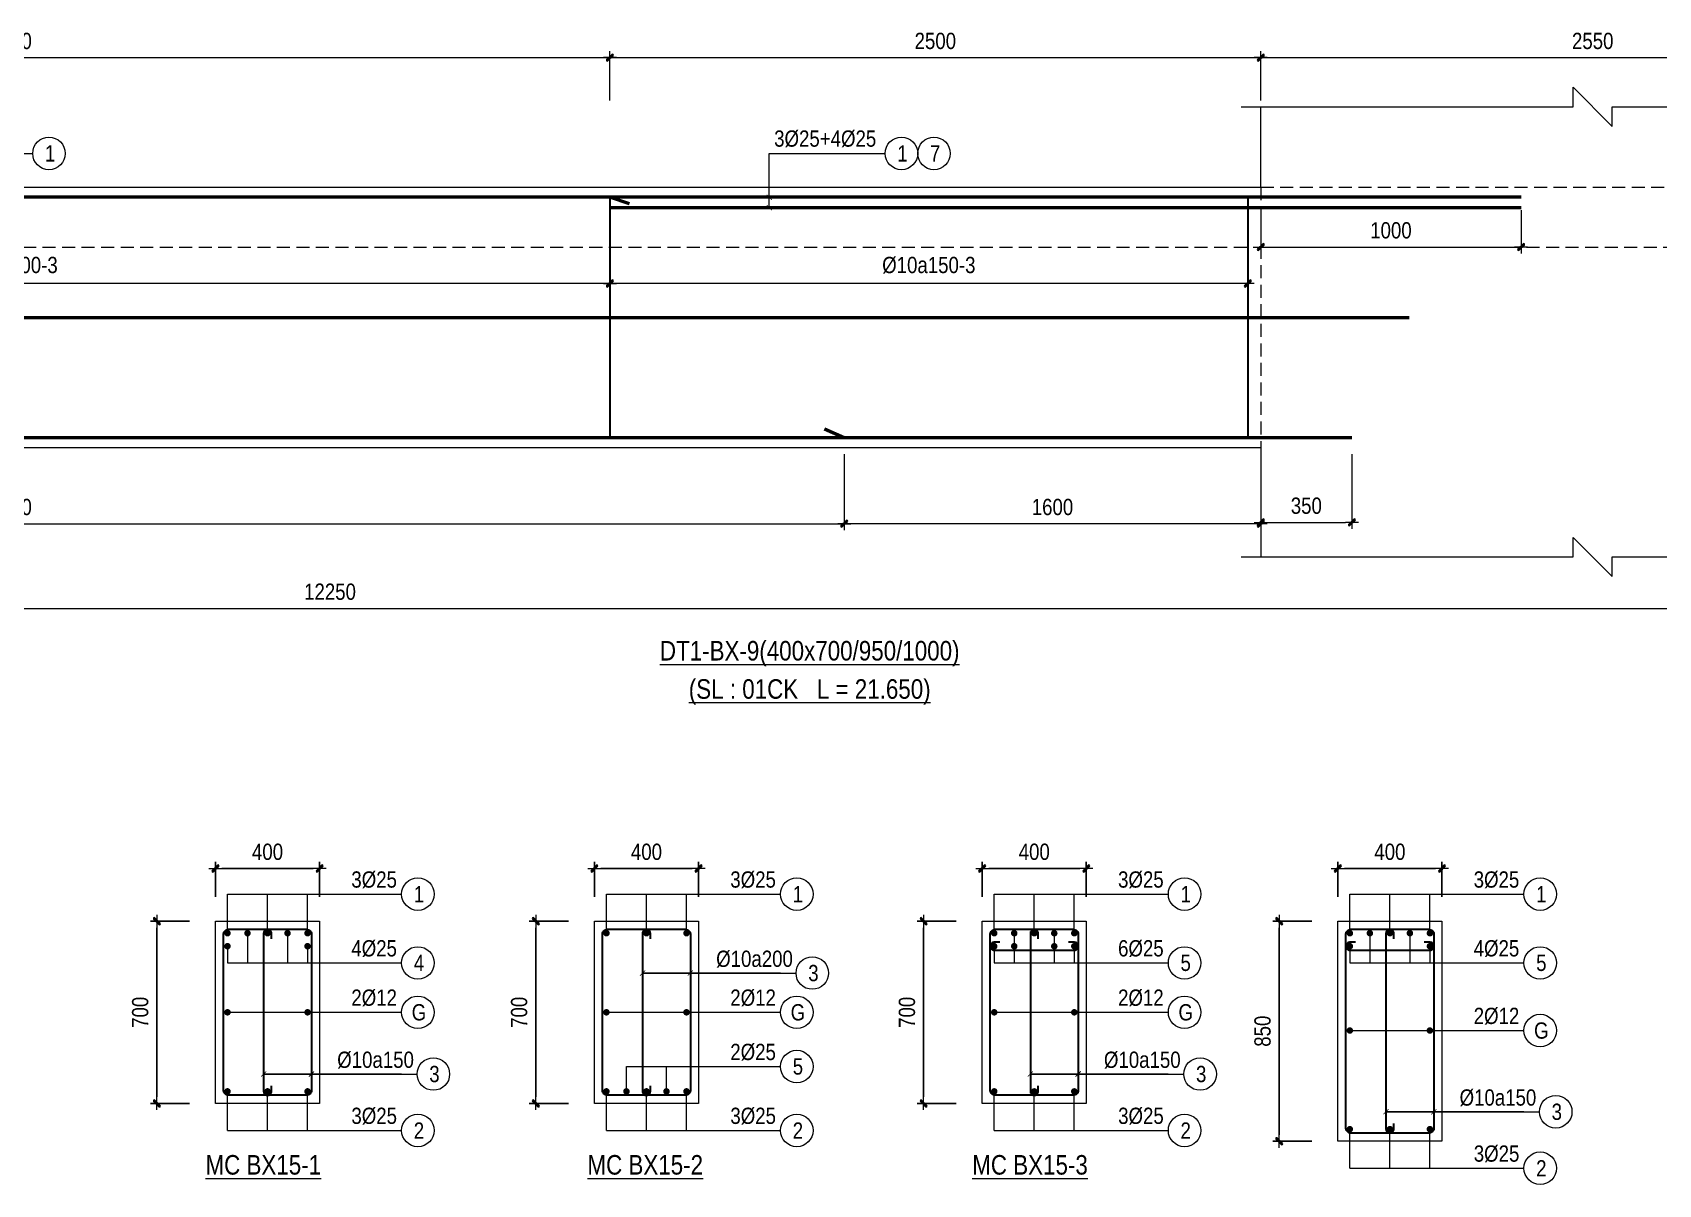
# Model space of a CAD drawing. Header units: millimetres. Extents: x 397144 to 8960116, y 345581 to 674207.
# Drawn here: x 4939984 to 4946229, y 632978 to 637403 of the extents above; entities that cross this region are included whole.
import ezdxf
from ezdxf.enums import TextEntityAlignment as Align
from ezdxf.xclip import XClip

# ---------------------------------------------------------------- set-up
doc = ezdxf.new("R2010")
doc.units = ezdxf.units.MM
doc.header["$XCLIPFRAME"] = 0
doc.header["$PDSIZE"] = -10
doc.linetypes.add('HIDDEN', pattern=[0.375, 0.25, -0.125])
doc.layers.get('0').update_dxf_attribs({"linetype": 'CONTINUOUS'})
doc.layers.get('Defpoints').update_dxf_attribs({"color": 12, "linetype": 'CONTINUOUS'})
for name, color, linetype, lineweight in [('CDAI', 8, 'CONTINUOUS', 30), ('CTHEP', 2, 'CONTINUOUS', 50), ('DBAO', 3, 'CONTINUOUS', 20), ('DGIONG', 4, 'CONTINUOUS', 13), ('KTH', 150, 'CONTINUOUS', 5), ('Net khuat', 8, 'HIDDEN', 13), ('STICK', 1, 'CONTINUOUS', 9), ('TEXT', 7, 'CONTINUOUS', 15)]:
    doc.layers.add(name, color=color, linetype=linetype, lineweight=lineweight)
doc.styles.add('Star-HelCon', font='VHELVCN_0.TTF')
doc.styles.add('TTP-HelCon', font='VHELVCN_0.TTF')
doc.styles.add('VNI-HELVE-CONDENSE', font='VHELVCN_0.TTF')
doc.dimstyles.new('kc-25', dxfattribs={"dimtxt": 62.5, "dimasz": 20, "dimexe": 20, "dimexo": 50, "dimgap": 25, "dimtad": 3, "dimdec": 0, "dimzin": 0, "dimdsep": 46, "dimtxsty": 'VNI-HELVE-CONDENSE', "dimblk": 'DIM', "dimcen": 2.5, "dimclrd": 256, "dimclre": 154, "dimclrt": 7, "dimaunit": 1, "dimadec": 0, "dimazin": 0, "dimtfac": 1, "dimtdec": 0, "dimtix": 1, "dimtmove": 0, "dimatfit": 3, "dimldrblk": 'DOT', "dimfxl": 1, "dimtolj": 1, "dimtzin": 0, "dimarcsym": 0})
doc.dimstyles.new('TTP-25', dxfattribs={"dimscale": 25, "dimtxt": 2.5, "dimasz": 1, "dimexe": 1, "dimexo": 1, "dimgap": 0.09, "dimtad": 0, "dimdec": 4, "dimrnd": 5, "dimzin": 9, "dimdsep": 46, "dimtxsty": 'TTP-HelCon', "dimblk": 'Stick1', "dimcen": 0.09, "dimdle": 1.5, "dimclrd": 256, "dimclre": 256, "dimclrt": 7, "dimadec": 0, "dimazin": 0, "dimtfac": 1, "dimtdec": 4, "dimtmove": 0, "dimatfit": 3, "dimldrblk": '_ArchTick1', "dimfxl": 1, "dimtvp": 1, "dimtolj": 1, "dimtzin": 0, "dimarcsym": 0})

# ---------------------------------------------------------------- blocks, each defined once
blk = doc.blocks.new('Stick1')
at = {"layer": 'STICK'}
h = blk.add_hatch(color=256, dxfattribs=at)
edge = h.paths.add_edge_path()
edge.add_line((0.3, 0.5), (-0.5, -0.3))
edge.add_arc((-0.4, -0.4), 0.141, 135, 315)
edge.add_line((-0.3, -0.5), (0.5, 0.3))
edge.add_arc((0.4, 0.4), 0.141, 315, 495)
blk.add_line((1, 0), (-1, 0), dxfattribs=at)
blk.add_lwpolyline([(0.3, 0.5), (-0.5, -0.3, 1), (-0.3, -0.5), (0.5, 0.3, 1), (0.3, 0.5, 1)], format="xyb", dxfattribs=at)
blk = doc.blocks.new('*D2305')
at = {"layer": 'Defpoints', "color": 0, "transparency": 16777216}
for p in [(9400, -1420), (21650, -1420), (21650, -1618)]:
    blk.add_point(p, dxfattribs=at)
at = {"layer": 'KTH', "lineweight": -2, "transparency": 16777216}
for p, q in [((9400, -1445), (9400, -1643)), ((21650, -1445), (21650, -1643)), ((9425, -1618), (21625, -1618))]:
    blk.add_line(p, q, dxfattribs=at)
at = {"layer": 'KTH', "lineweight": -2, "transparency": 16777216, "xscale": 25, "yscale": 25, "zscale": 25, "rotation": 180}
blk.add_blockref('Stick1', (9400, -1618), dxfattribs=at)
at = {"layer": 'KTH', "lineweight": -2, "transparency": 16777216, "xscale": 25, "yscale": 25, "zscale": 25}
blk.add_blockref('Stick1', (21650, -1618), dxfattribs=at)
at = {"layer": 'KTH', "color": 7, "transparency": 16777216, "insert": (15525, -1554.1), "char_height": 62.5, "attachment_point": 5, "style": 'TTP-HelCon'}
blk.add_mtext('\\A1;12250', dxfattribs=at)
blk = doc.blocks.new('_ArchTick1')
at = {"color": 0, "const_width": 3.81}
blk.add_lwpolyline([(-12.7, -12.7), (12.7, 12.7)], dxfattribs=at)
blk = doc.blocks.new('*D2308')
at = {"layer": 'Defpoints', "color": 0, "transparency": 16777216}
for p in [(19100, -1000), (19450, -1000), (19450, -1287.6)]:
    blk.add_point(p, dxfattribs=at)
at = {"layer": 'KTH', "lineweight": -2, "transparency": 16777216}
for p, q in [((19100, -1025), (19100, -1312.6)), ((19450, -1025), (19450, -1312.6)), ((19125, -1287.6), (19425, -1287.6))]:
    blk.add_line(p, q, dxfattribs=at)
at = {"layer": 'KTH', "lineweight": -2, "transparency": 16777216, "xscale": 25, "yscale": 25, "zscale": 25, "rotation": 180}
blk.add_blockref('Stick1', (19100, -1287.6), dxfattribs=at)
at = {"layer": 'KTH', "lineweight": -2, "transparency": 16777216, "xscale": 25, "yscale": 25, "zscale": 25}
blk.add_blockref('Stick1', (19450, -1287.6), dxfattribs=at)
at = {"layer": 'KTH', "color": 7, "transparency": 16777216, "insert": (19275, -1223.8), "char_height": 62.5, "attachment_point": 5, "style": 'TTP-HelCon'}
blk.add_mtext('\\A1;350', dxfattribs=at)
blk = doc.blocks.new('*D2310')
at = {"layer": 'Defpoints', "color": 0, "transparency": 16777216}
for p in [(16600, -230), (19050, -230), (16600, -370)]:
    blk.add_point(p, dxfattribs=at)
at = {"layer": 'KTH', "lineweight": -2, "transparency": 16777216}
for p, q in [((16600, -255), (16600, -395)), ((19050, -255), (19050, -395)), ((19025, -370), (16625, -370))]:
    blk.add_line(p, q, dxfattribs=at)
at = {"layer": 'KTH', "lineweight": -2, "transparency": 16777216, "xscale": 25, "yscale": 25, "zscale": 25, "rotation": 180}
blk.add_blockref('Stick1', (16600, -370), dxfattribs=at)
at = {"layer": 'KTH', "lineweight": -2, "transparency": 16777216, "xscale": 25, "yscale": 25, "zscale": 25}
blk.add_blockref('Stick1', (19050, -370), dxfattribs=at)
at = {"layer": 'KTH', "color": 7, "transparency": 16777216, "insert": (17825, -300.1), "char_height": 62.5, "attachment_point": 5, "style": 'TTP-HelCon'}
blk.add_mtext('\\A1;Þ10a150-3', dxfattribs=at)
blk = doc.blocks.new('DIM')
h = blk.add_hatch(color=1)
h.paths.add_polyline_path([(0.49, 0.29, 1), (0.29, 0.49), (-0.19, 0), (0.19, 0)])
h.paths.add_polyline_path([(0.19, 0), (-0.19, 0), (-0.49, -0.29, 1), (-0.29, -0.49)])
at = {"color": 9}
for p, q in [((-0.19, 0), (-1.5, 0)), ((0.19, 0), (1.5, 0))]:
    blk.add_line(p, q, dxfattribs=at)
at = {"color": 1}
for p, q in [((-0.49, -0.29), (0.29, 0.49)), ((-0.29, -0.49), (0.49, 0.29)), ((-0.19, 0), (0.19, 0))]:
    blk.add_line(p, q, dxfattribs=at)
blk.add_arc((-0.39, -0.39), 0.138, 135, 315, dxfattribs=at)
blk = doc.blocks.new('*D2312')
at = {"layer": 'Defpoints', "color": 0, "transparency": 16777216}
for p in [(19100, 497.4), (16600, 308.4), (19100, 308.4)]:
    blk.add_point(p, dxfattribs=at)
at = {"layer": 'KTH', "lineweight": -2, "transparency": 16777216}
for p, q in [((16600, 333.4), (16600, 522.4)), ((19100, 333.4), (19100, 522.4)), ((16625, 497.4), (19075, 497.4))]:
    blk.add_line(p, q, dxfattribs=at)
at = {"layer": 'KTH', "lineweight": -2, "transparency": 16777216, "xscale": 25, "yscale": 25, "zscale": 25, "rotation": 180}
blk.add_blockref('Stick1', (16600, 497.4), dxfattribs=at)
at = {"layer": 'KTH', "lineweight": -2, "transparency": 16777216, "xscale": 25, "yscale": 25, "zscale": 25}
blk.add_blockref('Stick1', (19100, 497.4), dxfattribs=at)
at = {"layer": 'KTH', "color": 7, "transparency": 16777216, "insert": (17850, 561.2), "char_height": 62.5, "attachment_point": 5, "style": 'TTP-HelCon'}
blk.add_mtext('\\A1;2500', dxfattribs=at)
blk = doc.blocks.new('*D2313')
at = {"layer": 'Defpoints', "color": 0, "transparency": 16777216}
for p in [(16600, 497.4), (12000, 308.4), (16600, 308.4)]:
    blk.add_point(p, dxfattribs=at)
at = {"layer": 'KTH', "lineweight": -2, "transparency": 16777216}
for p, q in [((12000, 333.4), (12000, 522.4)), ((16600, 333.4), (16600, 522.4)), ((12025, 497.4), (16575, 497.4))]:
    blk.add_line(p, q, dxfattribs=at)
at = {"layer": 'KTH', "lineweight": -2, "transparency": 16777216, "xscale": 25, "yscale": 25, "zscale": 25, "rotation": 180}
blk.add_blockref('Stick1', (12000, 497.4), dxfattribs=at)
at = {"layer": 'KTH', "lineweight": -2, "transparency": 16777216, "xscale": 25, "yscale": 25, "zscale": 25}
blk.add_blockref('Stick1', (16600, 497.4), dxfattribs=at)
at = {"layer": 'KTH', "color": 7, "transparency": 16777216, "insert": (14300, 561.2), "char_height": 62.5, "attachment_point": 5, "style": 'TTP-HelCon'}
blk.add_mtext('\\A1;4600', dxfattribs=at)
blk = doc.blocks.new('*D2314')
at = {"layer": 'Defpoints', "color": 0, "transparency": 16777216}
for p in [(12000, -230), (16600, -230), (12000, -370)]:
    blk.add_point(p, dxfattribs=at)
at = {"layer": 'KTH', "lineweight": -2, "transparency": 16777216}
for p, q in [((12000, -255), (12000, -395)), ((16600, -255), (16600, -395)), ((16575, -370), (12025, -370))]:
    blk.add_line(p, q, dxfattribs=at)
at = {"layer": 'KTH', "lineweight": -2, "transparency": 16777216, "xscale": 25, "yscale": 25, "zscale": 25, "rotation": 180}
blk.add_blockref('Stick1', (12000, -370), dxfattribs=at)
at = {"layer": 'KTH', "lineweight": -2, "transparency": 16777216, "xscale": 25, "yscale": 25, "zscale": 25}
blk.add_blockref('Stick1', (16600, -370), dxfattribs=at)
at = {"layer": 'KTH', "color": 7, "transparency": 16777216, "insert": (14300, -300.1), "char_height": 62.5, "attachment_point": 5, "style": 'TTP-HelCon'}
blk.add_mtext('\\A1;Þ10a200-3', dxfattribs=at)
blk = doc.blocks.new('*D2289')
at = {"layer": 'Defpoints', "color": 0, "transparency": 16777216}
for p in [(19100, -64), (20100, -64), (20100, -230)]:
    blk.add_point(p, dxfattribs=at)
at = {"layer": 'KTH', "lineweight": -2, "transparency": 16777216}
for p, q in [((19100, -89), (19100, -255)), ((20100, -89), (20100, -255)), ((19125, -230), (20075, -230))]:
    blk.add_line(p, q, dxfattribs=at)
at = {"layer": 'KTH', "lineweight": -2, "transparency": 16777216, "xscale": 25, "yscale": 25, "zscale": 25, "rotation": 180}
blk.add_blockref('Stick1', (19100, -230), dxfattribs=at)
at = {"layer": 'KTH', "lineweight": -2, "transparency": 16777216, "xscale": 25, "yscale": 25, "zscale": 25}
blk.add_blockref('Stick1', (20100, -230), dxfattribs=at)
at = {"layer": 'KTH', "color": 7, "transparency": 16777216, "insert": (19600, -166.2), "char_height": 62.5, "attachment_point": 5, "style": 'TTP-HelCon'}
blk.add_mtext('\\A1;1000', dxfattribs=at)
blk = doc.blocks.new('*D2296')
at = {"layer": 'Defpoints', "color": 0, "transparency": 16777216}
for p in [(17500, -1000), (19100, -1000), (17500, -1292.6)]:
    blk.add_point(p, dxfattribs=at)
at = {"layer": 'KTH', "lineweight": -2, "transparency": 16777216}
for p, q in [((17500, -1025), (17500, -1317.6)), ((19100, -1025), (19100, -1317.6)), ((19075, -1292.6), (17525, -1292.6))]:
    blk.add_line(p, q, dxfattribs=at)
at = {"layer": 'KTH', "lineweight": -2, "transparency": 16777216, "xscale": 25, "yscale": 25, "zscale": 25, "rotation": 180}
blk.add_blockref('Stick1', (17500, -1292.6), dxfattribs=at)
at = {"layer": 'KTH', "lineweight": -2, "transparency": 16777216, "xscale": 25, "yscale": 25, "zscale": 25}
blk.add_blockref('Stick1', (19100, -1292.6), dxfattribs=at)
at = {"layer": 'KTH', "color": 7, "transparency": 16777216, "insert": (18300, -1228.8), "char_height": 62.5, "attachment_point": 5, "style": 'TTP-HelCon'}
blk.add_mtext('\\A1;1600', dxfattribs=at)
blk = doc.blocks.new('*D2297')
at = {"layer": 'Defpoints', "color": 0, "transparency": 16777216}
for p in [(11100, -1000), (17500, -1000), (17500, -1292.6)]:
    blk.add_point(p, dxfattribs=at)
at = {"layer": 'KTH', "lineweight": -2, "transparency": 16777216}
for p, q in [((11100, -1025), (11100, -1317.6)), ((17500, -1025), (17500, -1317.6)), ((11125, -1292.6), (17475, -1292.6))]:
    blk.add_line(p, q, dxfattribs=at)
at = {"layer": 'KTH', "lineweight": -2, "transparency": 16777216, "xscale": 25, "yscale": 25, "zscale": 25, "rotation": 180}
blk.add_blockref('Stick1', (11100, -1292.6), dxfattribs=at)
at = {"layer": 'KTH', "lineweight": -2, "transparency": 16777216, "xscale": 25, "yscale": 25, "zscale": 25}
blk.add_blockref('Stick1', (17500, -1292.6), dxfattribs=at)
at = {"layer": 'KTH', "color": 7, "transparency": 16777216, "insert": (14300, -1228.8), "char_height": 62.5, "attachment_point": 5, "style": 'TTP-HelCon'}
blk.add_mtext('\\A1;6400', dxfattribs=at)
blk = doc.blocks.new('*D1869')
at = {"layer": 'Defpoints', "color": 0, "ltscale": 0.8, "transparency": 16777216}
for p in [(21650, 497.4), (19100, 308.4), (21650, 308.4)]:
    blk.add_point(p, dxfattribs=at)
at = {"layer": 'KTH', "lineweight": -2, "ltscale": 0.8, "transparency": 16777216}
for p, q in [((19100, 333.4), (19100, 522.4)), ((21650, 333.4), (21650, 522.4)), ((19125, 497.4), (21625, 497.4))]:
    blk.add_line(p, q, dxfattribs=at)
at = {"layer": 'KTH', "lineweight": -2, "ltscale": 0.8, "transparency": 16777216, "xscale": 25, "yscale": 25, "zscale": 25, "rotation": 180}
blk.add_blockref('Stick1', (19100, 497.4), dxfattribs=at)
at = {"layer": 'KTH', "lineweight": -2, "ltscale": 0.8, "transparency": 16777216, "xscale": 25, "yscale": 25, "zscale": 25}
blk.add_blockref('Stick1', (21650, 497.4), dxfattribs=at)
at = {"layer": 'KTH', "color": 7, "ltscale": 0.8, "transparency": 16777216, "insert": (20375, 561.2), "char_height": 62.5, "attachment_point": 5, "style": 'TTP-HelCon'}
blk.add_mtext('\\A1;2550', dxfattribs=at)
blk = doc.blocks.new('*D1119')
at = {"layer": 'Defpoints', "color": 0, "ltscale": 500, "transparency": 16777216}
for p in [(4940686.6, 634192), (4940686.6, 634058.7), (4941086.6, 634058.7)]:
    blk.add_point(p, dxfattribs=at)
at = {"layer": 'KTH', "lineweight": -2, "ltscale": 500, "transparency": 16777216}
for p, q in [((4940686.6, 634083.7), (4940686.6, 634217)), ((4941086.6, 634083.7), (4941086.6, 634217)), ((4941061.6, 634192), (4940711.6, 634192))]:
    blk.add_line(p, q, dxfattribs=at)
at = {"layer": 'KTH', "lineweight": -2, "ltscale": 500, "transparency": 16777216, "xscale": 25, "yscale": 25, "zscale": 25, "rotation": 180}
blk.add_blockref('Stick1', (4940686.6, 634192), dxfattribs=at)
at = {"layer": 'KTH', "lineweight": -2, "ltscale": 500, "transparency": 16777216, "xscale": 25, "yscale": 25, "zscale": 25}
blk.add_blockref('Stick1', (4941086.6, 634192), dxfattribs=at)
at = {"layer": 'KTH', "color": 7, "ltscale": 500, "transparency": 16777216, "insert": (4940886.6, 634255.8), "char_height": 62.5, "attachment_point": 5, "style": 'TTP-HelCon'}
blk.add_mtext('\\A1;400', dxfattribs=at)
blk = doc.blocks.new('*D1120')
at = {"layer": 'Defpoints', "color": 0, "ltscale": 500, "transparency": 16777216}
for p in [(4940611.4, 633989.7), (4940461.6, 633289.7), (4940611.4, 633289.7)]:
    blk.add_point(p, dxfattribs=at)
at = {"layer": 'KTH', "lineweight": -2, "ltscale": 500, "transparency": 16777216}
for p, q in [((4940586.4, 633989.7), (4940436.6, 633989.7)), ((4940461.6, 633964.7), (4940461.6, 633314.7)), ((4940586.4, 633289.7), (4940436.6, 633289.7))]:
    blk.add_line(p, q, dxfattribs=at)
at = {"layer": 'KTH', "lineweight": -2, "ltscale": 500, "transparency": 16777216, "xscale": 25, "yscale": 25, "zscale": 25}
for p, rotation in [((4940461.6, 633989.7), 90), ((4940461.6, 633289.7), 270)]:
    blk.add_blockref('Stick1', p, dxfattribs=dict(at, rotation=rotation))
at = {"layer": 'KTH', "color": 7, "ltscale": 500, "transparency": 16777216, "insert": (4940397.8, 633639.7), "char_height": 62.5, "attachment_point": 5, "rotation": 90, "style": 'TTP-HelCon'}
blk.add_mtext('\\A1;700', dxfattribs=at)
blk = doc.blocks.new('*D1121')
at = {"layer": 'Defpoints', "color": 0, "ltscale": 500, "transparency": 16777216}
for p in [(4942142.1, 634192), (4942142.1, 634058.7), (4942542.1, 634058.7)]:
    blk.add_point(p, dxfattribs=at)
at = {"layer": 'KTH', "lineweight": -2, "ltscale": 500, "transparency": 16777216}
for p, q in [((4942142.1, 634083.7), (4942142.1, 634217)), ((4942542.1, 634083.7), (4942542.1, 634217)), ((4942517.1, 634192), (4942167.1, 634192))]:
    blk.add_line(p, q, dxfattribs=at)
at = {"layer": 'KTH', "lineweight": -2, "ltscale": 500, "transparency": 16777216, "xscale": 25, "yscale": 25, "zscale": 25, "rotation": 180}
blk.add_blockref('Stick1', (4942142.1, 634192), dxfattribs=at)
at = {"layer": 'KTH', "lineweight": -2, "ltscale": 500, "transparency": 16777216, "xscale": 25, "yscale": 25, "zscale": 25}
blk.add_blockref('Stick1', (4942542.1, 634192), dxfattribs=at)
at = {"layer": 'KTH', "color": 7, "ltscale": 500, "transparency": 16777216, "insert": (4942342.1, 634255.8), "char_height": 62.5, "attachment_point": 5, "style": 'TTP-HelCon'}
blk.add_mtext('\\A1;400', dxfattribs=at)
blk = doc.blocks.new('*D1122')
at = {"layer": 'Defpoints', "color": 0, "ltscale": 500, "transparency": 16777216}
for p in [(4942067, 633989.7), (4941917.1, 633289.7), (4942067, 633289.7)]:
    blk.add_point(p, dxfattribs=at)
at = {"layer": 'KTH', "lineweight": -2, "ltscale": 500, "transparency": 16777216}
for p, q in [((4942042, 633989.7), (4941892.1, 633989.7)), ((4941917.1, 633964.7), (4941917.1, 633314.7)), ((4942042, 633289.7), (4941892.1, 633289.7))]:
    blk.add_line(p, q, dxfattribs=at)
at = {"layer": 'KTH', "lineweight": -2, "ltscale": 500, "transparency": 16777216, "xscale": 25, "yscale": 25, "zscale": 25}
for p, rotation in [((4941917.1, 633989.7), 90), ((4941917.1, 633289.7), 270)]:
    blk.add_blockref('Stick1', p, dxfattribs=dict(at, rotation=rotation))
at = {"layer": 'KTH', "color": 7, "ltscale": 500, "transparency": 16777216, "insert": (4941853.3, 633639.7), "char_height": 62.5, "attachment_point": 5, "rotation": 90, "style": 'TTP-HelCon'}
blk.add_mtext('\\A1;700', dxfattribs=at)
blk = doc.blocks.new('*D1123')
at = {"layer": 'Defpoints', "color": 0, "ltscale": 500, "transparency": 16777216}
for p in [(4943631.6, 634192), (4943631.6, 634058.7), (4944031.6, 634058.7)]:
    blk.add_point(p, dxfattribs=at)
at = {"layer": 'KTH', "lineweight": -2, "ltscale": 500, "transparency": 16777216}
for p, q in [((4943631.6, 634083.7), (4943631.6, 634217)), ((4944031.6, 634083.7), (4944031.6, 634217)), ((4944006.6, 634192), (4943656.6, 634192))]:
    blk.add_line(p, q, dxfattribs=at)
at = {"layer": 'KTH', "lineweight": -2, "ltscale": 500, "transparency": 16777216, "xscale": 25, "yscale": 25, "zscale": 25, "rotation": 180}
blk.add_blockref('Stick1', (4943631.6, 634192), dxfattribs=at)
at = {"layer": 'KTH', "lineweight": -2, "ltscale": 500, "transparency": 16777216, "xscale": 25, "yscale": 25, "zscale": 25}
blk.add_blockref('Stick1', (4944031.6, 634192), dxfattribs=at)
at = {"layer": 'KTH', "color": 7, "ltscale": 500, "transparency": 16777216, "insert": (4943831.6, 634255.8), "char_height": 62.5, "attachment_point": 5, "style": 'TTP-HelCon'}
blk.add_mtext('\\A1;400', dxfattribs=at)
blk = doc.blocks.new('*D1124')
at = {"layer": 'Defpoints', "color": 0, "ltscale": 500, "transparency": 16777216}
for p in [(4943556.4, 633989.7), (4943406.6, 633289.7), (4943556.4, 633289.7)]:
    blk.add_point(p, dxfattribs=at)
at = {"layer": 'KTH', "lineweight": -2, "ltscale": 500, "transparency": 16777216}
for p, q in [((4943531.4, 633989.7), (4943381.6, 633989.7)), ((4943406.6, 633964.7), (4943406.6, 633314.7)), ((4943531.4, 633289.7), (4943381.6, 633289.7))]:
    blk.add_line(p, q, dxfattribs=at)
at = {"layer": 'KTH', "lineweight": -2, "ltscale": 500, "transparency": 16777216, "xscale": 25, "yscale": 25, "zscale": 25}
for p, rotation in [((4943406.6, 633989.7), 90), ((4943406.6, 633289.7), 270)]:
    blk.add_blockref('Stick1', p, dxfattribs=dict(at, rotation=rotation))
at = {"layer": 'KTH', "color": 7, "ltscale": 500, "transparency": 16777216, "insert": (4943342.8, 633639.7), "char_height": 62.5, "attachment_point": 5, "rotation": 90, "style": 'TTP-HelCon'}
blk.add_mtext('\\A1;700', dxfattribs=at)
blk = doc.blocks.new('*D8847')
at = {"layer": 'Defpoints', "color": 0, "ltscale": 500, "transparency": 16777216}
for p in [(4944997.6, 634192), (4944997.6, 634058.7), (4945397.6, 634058.7)]:
    blk.add_point(p, dxfattribs=at)
at = {"layer": 'KTH', "lineweight": -2, "ltscale": 500, "transparency": 16777216}
for p, q in [((4944997.6, 634083.7), (4944997.6, 634217)), ((4945397.6, 634083.7), (4945397.6, 634217)), ((4945372.6, 634192), (4945022.6, 634192))]:
    blk.add_line(p, q, dxfattribs=at)
at = {"layer": 'KTH', "lineweight": -2, "ltscale": 500, "transparency": 16777216, "xscale": 25, "yscale": 25, "zscale": 25, "rotation": 180}
blk.add_blockref('Stick1', (4944997.6, 634192), dxfattribs=at)
at = {"layer": 'KTH', "lineweight": -2, "ltscale": 500, "transparency": 16777216, "xscale": 25, "yscale": 25, "zscale": 25}
blk.add_blockref('Stick1', (4945397.6, 634192), dxfattribs=at)
at = {"layer": 'KTH', "color": 7, "ltscale": 500, "transparency": 16777216, "insert": (4945197.6, 634255.8), "char_height": 62.5, "attachment_point": 5, "style": 'TTP-HelCon'}
blk.add_mtext('\\A1;400', dxfattribs=at)
blk = doc.blocks.new('*D8848')
at = {"layer": 'Defpoints', "color": 0, "ltscale": 500, "transparency": 16777216}
for p in [(4944922.4, 633989.7), (4944772.6, 633144.7), (4944922.4, 633144.7)]:
    blk.add_point(p, dxfattribs=at)
at = {"layer": 'KTH', "lineweight": -2, "ltscale": 500, "transparency": 16777216}
for p, q in [((4944897.4, 633989.7), (4944747.6, 633989.7)), ((4944772.6, 633964.7), (4944772.6, 633169.7)), ((4944897.4, 633144.7), (4944747.6, 633144.7))]:
    blk.add_line(p, q, dxfattribs=at)
at = {"layer": 'KTH', "lineweight": -2, "ltscale": 500, "transparency": 16777216, "xscale": 25, "yscale": 25, "zscale": 25}
for p, rotation in [((4944772.6, 633989.7), 90), ((4944772.6, 633144.7), 270)]:
    blk.add_blockref('Stick1', p, dxfattribs=dict(at, rotation=rotation))
at = {"layer": 'KTH', "color": 7, "ltscale": 500, "transparency": 16777216, "insert": (4944708.7, 633567.2), "char_height": 62.5, "attachment_point": 5, "rotation": 90, "style": 'TTP-HelCon'}
blk.add_mtext('\\A1;\\A1;850', dxfattribs=at)
blk = doc.blocks.new('BX-9')
at = {"layer": 'CDAI', "ltscale": 52.5}
for p, q in [((16600, -39), (16600, -961)), ((19050, -39), (19050, -961))]:
    blk.add_line(p, q, dxfattribs=at)
at = {"layer": 'CTHEP'}
for p, q in [((16675, -64), (16600, -39)), ((2652.86594, -500), (19670.32131, -500)), ((17424.5392, -928.64062), (17500, -961))]:
    blk.add_line(p, q, dxfattribs=at)
for points in [[(20100, -39), (2150, -39)], [(20100, -79), (16600, -79)], [(2800, -961), (19450, -961)]]:
    blk.add_lwpolyline(points, dxfattribs=at)
at = {"layer": 'DBAO'}
for p, q in [((19100, 0), (19100, 308.39434)), ((19100, -1000), (19100, -1420))]:
    blk.add_line(p, q, dxfattribs=at)
for points in [[(9500, 0), (19100, 0)], [(9500, -1000), (19100, -1000)]]:
    blk.add_lwpolyline(points, dxfattribs=at)
at = {"layer": 'DGIONG'}
for points in [[(19025, 308.39434), (20300, 308.39434), (20300, 383.39434), (20450, 233.39434), (20450, 308.39434), (21725, 308.39434)], [(19025, -1420), (20300, -1420), (20300, -1345), (20450, -1495), (20450, -1420), (21725, -1420)]]:
    blk.add_lwpolyline(points, dxfattribs=at)
for centre in [(14445.49922, 129.50911), (17719.89524, 129.50911), (17844.89524, 129.50911)]:
    blk.add_circle(centre, 62.5, dxfattribs=at)
at = {"layer": 'Net khuat', "ltscale": 200}
for q in [(19100, -1000), (21650, 0)]:
    blk.add_line((19100, 0), q, dxfattribs=at)
blk.add_lwpolyline([(0, -1000), (0, -1000), (300, -1000), (300, -230), (21350, -230), (21350, -1000), (21350, -1000), (21650, -1000)], dxfattribs=at)
at = {"layer": 'TEXT', "style": 'TTP-HelCon'}
blk.add_text('3Þ25+4Þ25', height=62.5, dxfattribs=at).set_placement((17230.89321, 155.36205, 0))
at = {"layer": 'TEXT', "style": 'Star-HelCon'}
for s, p in [('1', (14449.66589, 129.50911)), ('1', (17724.0619, 129.50911)), ('7', (17849.0619, 129.50911))]:
    blk.add_text(s, height=62.5, dxfattribs=at).set_placement(p, align=Align.MIDDLE)
at = {"layer": 'TEXT', "style": 'TTP-HelCon'}
for s, p in [('%%UDT1-BX-9(400x700/950/1000)', (17367.56175, -1817.97787)), ('%%U(SL : 01CK   L = 21.650)', (17367.56175, -1964.87247))]:
    blk.add_text(s, height=75, dxfattribs=at).set_placement(p, align=Align.CENTER)
at = {"layer": 'KTH'}
for base, p1, p2, picture, middle in [((16600, 497.39434), (12000, 308.39434), (16600, 308.39434), '*D2313', (14300, 561.22767)), ((19100, 497.39434), (16600, 308.39434), (19100, 308.39434), '*D2312', (17850, 561.22767)), ((21650, -1617.97787), (9400, -1420), (21650, -1420), '*D2305', (15525, -1554.14454))]:
    dim = blk.add_linear_dim(base=base, p1=p1, p2=p2, angle=180, dimstyle='TTP-25', override={"dimtmove": 1}, dxfattribs=at)
    dim.commit()
    dim.dimension.update_dxf_attribs({"geometry": picture, "text_midpoint": middle})
at = {"layer": 'KTH', "ltscale": 0.8}
dim = blk.add_linear_dim(base=(21650, 497.39434), p1=(19100, 308.39434), p2=(21650, 308.39434), angle=180, dimstyle='TTP-25', override={"dimtmove": 1}, dxfattribs=at)
dim.commit()
dim.dimension.update_dxf_attribs({"geometry": '*D1869', "text_midpoint": (20375, 561.22767)})
at = {"layer": 'KTH'}
for base, p1, p2, picture, middle in [((20100, -230), (19100, -64.01668), (20100, -64.01668), '*D2289', (19600, -166.16667)), ((17500, -1292.60732), (19100, -1000), (17500, -1000), '*D2296', (18300, -1228.77398)), ((19450, -1287.60732), (19100, -1000), (19450, -1000), '*D2308', (19275, -1223.77398))]:
    dim = blk.add_linear_dim(base=base, p1=p1, p2=p2, angle=180, dimstyle='TTP-25', dxfattribs=at)
    dim.commit()
    dim.dimension.update_dxf_attribs({"geometry": picture, "text_midpoint": middle})
for base, p1, p2, text, picture, middle in [((12000, -370.01318), (16600, -230), (12000, -230), 'Þ10a200-3', '*D2314', (14300, -300.09651)), ((16600, -370.01318), (19050, -230), (16600, -230), 'Þ10a150-3', '*D2310', (17825, -300.09651))]:
    dim = blk.add_linear_dim(base=base, p1=p1, p2=p2, angle=180, text=text, dimstyle='TTP-25', override={"dimtmove": 1}, dxfattribs=at)
    dim.commit()
    dim.dimension.update_dxf_attribs({"geometry": picture, "text_midpoint": middle})
dim = blk.add_linear_dim(base=(17500, -1292.60732), p1=(11100, -1000), p2=(17500, -1000), dimstyle='TTP-25', dxfattribs=at)
dim.commit()
dim.dimension.update_dxf_attribs({"geometry": '*D2297', "text_midpoint": (14300, -1228.77398)})
at = {"layer": 'DGIONG'}
for points in [[(14166.86357, -39), (14166.8633, 129.50911), (14382.99922, 129.50911)], [(17212.38144, -39), (17212.38118, 129.50911), (17657.39524, 129.50911)], [(17212.38144, -79), (17212.38118, 129.50911), (17657.39524, 129.50911)]]:
    blk.add_leader(points, dimstyle='kc-25', override={"dimtad": 0, "dimldrblk": 'ArchTick', "dimfxl": 100, "dimarcsym": 1}, dxfattribs=at)

msp = doc.modelspace()

# ---------------------------------------------------------------- linework, layer by layer
at = {"layer": 'CDAI'}
for points in [[(4940736.57563, 633958.48706), (4941036.57563, 633958.48706, -0.4142135624), (4941055.32563, 633939.73706), (4941055.32563, 633339.73706, -0.4142135624), (4941036.57563, 633320.98706), (4940736.57563, 633320.98706, -0.4142135624), (4940717.82563, 633339.73706), (4940717.82563, 633939.73706, -0.4142135624)], [(4942192.11942, 633958.48706), (4942492.11942, 633958.48706, -0.4142135624), (4942510.86942, 633939.73706), (4942510.86942, 633339.73706, -0.4142135624), (4942492.11942, 633320.98706), (4942192.11942, 633320.98706, -0.4142135624), (4942173.36942, 633339.73706), (4942173.36942, 633939.73706, -0.4142135624)], [(4943681.59356, 633958.48706), (4943981.59356, 633958.48706, -0.4142135624), (4944000.34356, 633939.73706), (4944000.34356, 633339.73706, -0.4142135624), (4943981.59356, 633320.98706), (4943681.59356, 633320.98706, -0.4142135624), (4943662.84356, 633339.73706), (4943662.84356, 633939.73706, -0.4142135624)], [(4945047.55384, 633958.48706), (4945347.55384, 633958.48706, -0.4142135624), (4945366.30384, 633939.73706), (4945366.30384, 633194.73706, -0.4142135624), (4945347.55384, 633175.98706), (4945047.55384, 633175.98706, -0.4142135624), (4945028.80384, 633194.73706), (4945028.80384, 633939.73706, -0.4142135624)]]:
    msp.add_lwpolyline(points, format="xyb", close=True, dxfattribs=at)
for points in [[(4940901.57563, 633921.56707), (4940901.57563, 633943.48706, 0.4142135624), (4940886.57563, 633958.48706), (4940886.57563, 633958.48706, 0.4142135624), (4940871.57563, 633943.48706), (4940871.57563, 633335.98706, 0.4142135624), (4940886.57563, 633320.98706), (4940886.57563, 633320.98706, 0.4142135624), (4940901.57563, 633335.98706), (4940901.57563, 633357.90705)], [(4942357.11942, 633921.56707), (4942357.11942, 633943.48706, 0.4142135624), (4942342.11942, 633958.48706), (4942342.11942, 633958.48706, 0.4142135624), (4942327.11942, 633943.48706), (4942327.11942, 633335.98706, 0.4142135624), (4942342.11942, 633320.98706), (4942342.11942, 633320.98706, 0.4142135624), (4942357.11942, 633335.98706), (4942357.11942, 633357.90705)], [(4943699.76355, 633908.48706), (4943677.84356, 633908.48706, 0.4142135624), (4943662.84356, 633893.48706), (4943662.84356, 633893.48706, 0.4142135624), (4943677.84356, 633878.48706), (4943985.34356, 633878.48706, 0.4142135624), (4944000.34356, 633893.48706), (4944000.34356, 633893.48706, 0.4142135624), (4943985.34356, 633908.48706), (4943963.42357, 633908.48706)], [(4943846.59356, 633921.56707), (4943846.59356, 633943.48706, 0.4142135624), (4943831.59356, 633958.48706), (4943831.59356, 633958.48706, 0.4142135624), (4943816.59356, 633943.48706), (4943816.59356, 633335.98706, 0.4142135624), (4943831.59356, 633320.98706), (4943831.59356, 633320.98706, 0.4142135624), (4943846.59356, 633335.98706), (4943846.59356, 633357.90705)], [(4945065.72383, 633908.48706), (4945043.80384, 633908.48706, 0.4142135624), (4945028.80384, 633893.48706), (4945028.80384, 633893.48706, 0.4142135624), (4945043.80384, 633878.48706), (4945351.30384, 633878.48706, 0.4142135624), (4945366.30384, 633893.48706), (4945366.30384, 633893.48706, 0.4142135624), (4945351.30384, 633908.48706), (4945329.38385, 633908.48706)], [(4945212.55384, 633921.56707), (4945212.55384, 633943.48706, 0.4142135624), (4945197.55384, 633958.48706), (4945197.55384, 633958.48706, 0.4142135624), (4945182.55384, 633943.48706), (4945182.55384, 633190.98706, 0.4142135624), (4945197.55384, 633175.98706), (4945197.55384, 633175.98706, 0.4142135624), (4945212.55384, 633190.98706), (4945212.55384, 633212.90705)]]:
    msp.add_lwpolyline(points, format="xyb", dxfattribs=at)
at = {"layer": 'CTHEP', "const_width": 12.5}
for points in [[(4940726.57563, 633943.48706, 1), (4940739.07563, 633943.48706, 1)], [(4940726.57563, 633893.48706, 1), (4940739.07563, 633893.48706, 1)], [(4940803.45063, 633943.48706, 1), (4940815.95063, 633943.48706, 1)], [(4940880.32563, 633943.48706, 1), (4940892.82563, 633943.48706, 1)], [(4940969.70063, 633943.48706, -1), (4940957.20063, 633943.48706, -1)], [(4941034.07563, 633943.48706, 1), (4941046.57563, 633943.48706, 1)], [(4941034.07563, 633893.48706, 1), (4941046.57563, 633893.48706, 1)], [(4942182.11942, 633943.48706, 1), (4942194.61942, 633943.48706, 1)], [(4942335.86942, 633943.48706, 1), (4942348.36942, 633943.48706, 1)], [(4942489.61942, 633943.48706, 1), (4942502.11942, 633943.48706, 1)], [(4943671.59356, 633943.48706, 1), (4943684.09356, 633943.48706, 1)], [(4943671.59356, 633893.48706, 1), (4943684.09356, 633893.48706, 1)], [(4943748.46856, 633943.48706, 1), (4943760.96856, 633943.48706, 1)], [(4943748.46856, 633893.48706, 1), (4943760.96856, 633893.48706, 1)], [(4943825.34356, 633943.48706, 1), (4943837.84356, 633943.48706, 1)], [(4943914.71856, 633943.48706, -1), (4943902.21856, 633943.48706, -1)], [(4943914.71856, 633893.48706, -1), (4943902.21856, 633893.48706, -1)], [(4943979.09356, 633943.48706, 1), (4943991.59356, 633943.48706, 1)], [(4943979.09356, 633893.48706, 1), (4943991.59356, 633893.48706, 1)], [(4945037.55384, 633943.48706, 1), (4945050.05384, 633943.48706, 1)], [(4945037.55384, 633893.48706, 1), (4945050.05384, 633893.48706, 1)], [(4945114.42884, 633943.48706, 1), (4945126.92884, 633943.48706, 1)], [(4945191.30384, 633943.48706, 1), (4945203.80384, 633943.48706, 1)], [(4945280.67884, 633943.48706, -1), (4945268.17884, 633943.48706, -1)], [(4945345.05384, 633943.48706, 1), (4945357.55384, 633943.48706, 1)], [(4945345.05384, 633893.48706, 1), (4945357.55384, 633893.48706, 1)], [(4940726.57563, 633639.73706, 1), (4940739.07563, 633639.73706, 1)], [(4941034.07563, 633639.73706, 1), (4941046.57563, 633639.73706, 1)], [(4942182.11942, 633639.73706, 1), (4942194.61942, 633639.73706, 1)], [(4942489.61942, 633639.73706, 1), (4942502.11942, 633639.73706, 1)], [(4943671.59356, 633639.73706, 1), (4943684.09356, 633639.73706, 1)], [(4943979.09356, 633639.73706, 1), (4943991.59356, 633639.73706, 1)], [(4945037.55384, 633569.73706, 1), (4945050.05384, 633569.73706, 1)], [(4945345.05384, 633569.73706, 1), (4945357.55384, 633569.73706, 1)], [(4940726.57563, 633335.98706, 1), (4940739.07563, 633335.98706, 1)], [(4940880.32563, 633335.98706, 1), (4940892.82563, 633335.98706, 1)], [(4941034.07563, 633335.98706, 1), (4941046.57563, 633335.98706, 1)], [(4942182.11942, 633335.98706, 1), (4942194.61942, 633335.98706, 1)], [(4942258.99442, 633335.98706, 1), (4942271.49442, 633335.98706, 1)], [(4942335.86942, 633335.98706, 1), (4942348.36942, 633335.98706, 1)], [(4942412.74442, 633335.98706, 1), (4942425.24442, 633335.98706, 1)], [(4942489.61942, 633335.98706, 1), (4942502.11942, 633335.98706, 1)], [(4942489.61942, 633335.98706, 1), (4942502.11942, 633335.98706, 1)], [(4943671.59356, 633335.98706, 1), (4943684.09356, 633335.98706, 1)], [(4943825.34356, 633335.98706, 1), (4943837.84356, 633335.98706, 1)], [(4943979.09356, 633335.98706, 1), (4943991.59356, 633335.98706, 1)], [(4945037.55384, 633190.98706, 1), (4945050.05384, 633190.98706, 1)], [(4945191.30384, 633190.98706, 1), (4945203.80384, 633190.98706, 1)], [(4945345.05384, 633190.98706, 1), (4945357.55384, 633190.98706, 1)]]:
    msp.add_lwpolyline(points, format="xyb", close=True, dxfattribs=at)
at = {"layer": 'DBAO', "flags": 128}
for points in [[(4941086.57563, 633989.73706), (4941086.57563, 633289.73706), (4940686.57563, 633289.73706), (4940686.57563, 633989.73706)], [(4940686.57563, 633989.73706), (4941086.57563, 633989.73706)], [(4942542.11942, 633989.73706), (4942542.11942, 633289.73706), (4942142.11942, 633289.73706), (4942142.11942, 633989.73706)], [(4942142.11942, 633989.73706), (4942542.11942, 633989.73706)], [(4944031.59356, 633989.73706), (4944031.59356, 633289.73706), (4943631.59356, 633289.73706), (4943631.59356, 633989.73706)], [(4943631.59356, 633989.73706), (4944031.59356, 633989.73706)], [(4945397.55384, 633989.73706), (4945397.55384, 633144.73706), (4944997.55384, 633144.73706), (4944997.55384, 633989.73706)], [(4944997.55384, 633989.73706), (4945397.55384, 633989.73706)]]:
    msp.add_lwpolyline(points, dxfattribs=at)
at = {"layer": 'DGIONG'}
for p, q in [((4940732.82563, 633943.48706), (4940732.82563, 634093.48706)), ((4940732.82563, 634093.48706), (4941401.57563, 634093.48706)), ((4940886.57563, 633943.48706), (4940886.57563, 634093.48706)), ((4941040.32563, 633943.48706), (4941040.32563, 634093.48706)), ((4942188.36942, 633943.48706), (4942188.36942, 634093.48706)), ((4942188.36942, 634093.48706), (4942857.11942, 634093.48706)), ((4942342.11942, 633943.48706), (4942342.11942, 634093.48706)), ((4942495.86942, 633943.48706), (4942495.86942, 634093.48706)), ((4943677.84356, 633943.48706), (4943677.84356, 634093.48706)), ((4943677.84356, 634093.48706), (4944346.59356, 634093.48706)), ((4943831.59356, 633943.48706), (4943831.59356, 634093.48706)), ((4943985.34356, 633943.48706), (4943985.34356, 634093.48706)), ((4945043.80384, 633943.48706), (4945043.80384, 634093.48706)), ((4945043.80384, 634093.48706), (4945712.55384, 634093.48706)), ((4945197.55384, 633943.48706), (4945197.55384, 634093.48706)), ((4945351.30384, 633943.48706), (4945351.30384, 634093.48706)), ((4940809.70063, 633943.48706), (4940809.70063, 633829.29669)), ((4940963.45063, 633943.48706), (4940963.45063, 633829.29669)), ((4943754.71856, 633943.48706), (4943754.71856, 633829.29669)), ((4943908.46856, 633943.48706), (4943908.46856, 633829.29669)), ((4945120.67884, 633943.48706), (4945120.67884, 633829.29669)), ((4945274.42884, 633943.48706), (4945274.42884, 633829.29669)), ((4940732.82563, 633893.48706), (4940732.82563, 633829.29669)), ((4941040.32563, 633893.48706), (4941040.32563, 633829.29669)), ((4943677.84356, 633893.48706), (4943677.84356, 633829.29669)), ((4943985.34356, 633893.48706), (4943985.34356, 633829.29669)), ((4945043.80384, 633893.48706), (4945043.80384, 633829.29669)), ((4945351.30384, 633893.48706), (4945351.30384, 633829.29669)), ((4940732.82563, 633829.29669), (4941401.57563, 633829.29669)), ((4942510.86942, 633790.54307), (4942916.61942, 633790.54307)), ((4943677.84356, 633829.29669), (4944346.59356, 633829.29669)), ((4945043.80384, 633829.29669), (4945712.55384, 633829.29669)), ((4940732.82563, 633639.73706), (4941401.57563, 633639.73706)), ((4942188.36942, 633639.73706), (4942857.11942, 633639.73706)), ((4943677.84356, 633639.73706), (4944346.59356, 633639.73706)), ((4945043.80384, 633569.73706), (4945712.55384, 633569.73706)), ((4941055.32563, 633402.75782), (4941461.07563, 633402.75782)), ((4942265.24442, 633431.22181), (4942857.11942, 633431.22181)), ((4942265.24442, 633335.98706), (4942265.24442, 633431.22181)), ((4942418.99442, 633335.98706), (4942418.99442, 633431.22181)), ((4944000.34356, 633402.75782), (4944406.09356, 633402.75782)), ((4940732.82563, 633185.98706), (4940732.82563, 633335.98706)), ((4940886.57563, 633185.98706), (4940886.57563, 633335.98706)), ((4941040.32563, 633185.98706), (4941040.32563, 633335.98706)), ((4942188.36942, 633185.98706), (4942188.36942, 633335.98706)), ((4942342.11942, 633185.98706), (4942342.11942, 633335.98706)), ((4942495.86942, 633185.98706), (4942495.86942, 633335.98706)), ((4943677.84356, 633185.98706), (4943677.84356, 633335.98706)), ((4943831.59356, 633185.98706), (4943831.59356, 633335.98706)), ((4943985.34356, 633185.98706), (4943985.34356, 633335.98706)), ((4945366.30384, 633257.75782), (4945772.05384, 633257.75782)), ((4940732.82563, 633185.98706), (4941401.57563, 633185.98706)), ((4942188.36942, 633185.98706), (4942857.11942, 633185.98706)), ((4943677.84356, 633185.98706), (4944346.59356, 633185.98706)), ((4945043.80384, 633040.98706), (4945043.80384, 633190.98706)), ((4945197.55384, 633040.98706), (4945197.55384, 633190.98706)), ((4945351.30384, 633040.98706), (4945351.30384, 633190.98706)), ((4945043.80384, 633040.98706), (4945712.55384, 633040.98706))]:
    msp.add_line(p, q, dxfattribs=at)
for centre in [(4941464.07563, 634093.48706), (4942919.61942, 634093.48706), (4944409.09356, 634093.48706), (4945775.05384, 634093.48706), (4941464.07563, 633829.29669), (4942979.11942, 633790.54307), (4944409.09356, 633829.29669), (4945775.05384, 633829.29669), (4941464.07563, 633639.73706), (4942919.61942, 633639.73706), (4944409.09356, 633639.73706), (4945775.05384, 633569.73706), (4941523.57563, 633402.75782), (4942919.61942, 633431.22181), (4944468.59356, 633402.75782), (4945834.55384, 633257.75782), (4941464.07563, 633185.98706), (4942919.61942, 633185.98706), (4944409.09356, 633185.98706), (4945775.05384, 633040.98706)]:
    msp.add_circle(centre, 62.5, dxfattribs=at)

# ---------------------------------------------------------------- block references
at = {"layer": 'Net khuat', "ltscale": 200}
ref = msp.add_blockref('BX-9', (4925601.61364, 636808.84541), dxfattribs=at)
XClip(ref).set_block_clipping_path([(6771.0000034071, -2039.0452867076), (22046.430973654, 681.3943403745)])

# ---------------------------------------------------------------- texts
at = {"layer": 'TEXT', "style": 'TTP-HelCon'}
for s, height, p in [('3Þ25', 62.5, (4941296.07563, 634118.48706)), ('3Þ25', 62.5, (4942751.61942, 634118.48706)), ('3Þ25', 62.5, (4944241.09356, 634118.48706)), ('3Þ25', 62.5, (4945607.05384, 634118.48706)), ('4Þ25', 62.5, (4941296.07563, 633854.29669)), ('6Þ25', 62.5, (4944241.09356, 633854.29669)), ('4Þ25', 62.5, (4945607.05384, 633854.29669)), ('Þ10a200', 62.5, (4942757.11942, 633814.04307)), ('2Þ12', 62.5, (4941296.07563, 633664.73706)), ('2Þ12', 62.5, (4942751.61942, 633664.73706)), ('2Þ12', 62.5, (4944241.09356, 633664.73706)), ('2Þ12', 62.5, (4945607.05384, 633594.73706)), ('Þ10a150', 62.5, (4941301.57563, 633426.25782)), ('2Þ25', 62.5, (4942751.61942, 633456.22181)), ('Þ10a150', 62.5, (4944246.59356, 633426.25782)), ('Þ10a150', 62.5, (4945612.55384, 633281.25782)), ('3Þ25', 62.5, (4941296.34097, 633210.98706)), ('3Þ25', 62.5, (4942751.88476, 633210.98706)), ('3Þ25', 62.5, (4944241.3589, 633210.98706)), ('%%UMC BX15-1', 75, (4940870.35545, 633016.44352)), ('%%UMC BX15-2', 75, (4942337.40268, 633016.44352)), ('%%UMC BX15-3', 75, (4943815.37338, 633016.44352)), ('3Þ25', 62.5, (4945607.31918, 633065.98706))]:
    msp.add_text(s, height=height, dxfattribs=at).set_placement(p, align=Align.CENTER)
at = {"layer": 'TEXT', "style": 'Star-HelCon'}
for s, p in [('1', (4941468.24229, 634093.48706)), ('1', (4942923.78609, 634093.48706)), ('1', (4944413.26023, 634093.48706)), ('1', (4945779.22051, 634093.48706)), ('4', (4941468.24229, 633829.29669)), ('5', (4944413.26023, 633829.29669)), ('5', (4945779.22051, 633829.29669)), ('3', (4942983.28609, 633790.54307)), ('G', (4941468.24229, 633639.73706)), ('G', (4942923.78609, 633639.73706)), ('G', (4944413.26023, 633639.73706)), ('G', (4945779.22051, 633569.73706)), ('5', (4942923.78609, 633431.22181)), ('3', (4941527.74229, 633402.75782)), ('3', (4944472.76023, 633402.75782)), ('3', (4945838.72051, 633257.75782)), ('2', (4941468.24229, 633185.98706)), ('2', (4942923.78609, 633185.98706)), ('2', (4944413.26023, 633185.98706)), ('2', (4945779.22051, 633040.98706))]:
    msp.add_text(s, height=62.5, dxfattribs=at).set_placement(p, align=Align.MIDDLE)

# ---------------------------------------------------------------- dimensions: what is measured, and where the dimension line sits
at = {"layer": 'KTH', "ltscale": 500}
for base, p1, p2, picture, middle in [((4940686.57563, 634191.98706), (4941086.57563, 634058.74901), (4940686.57563, 634058.74901), '*D1119', (4940886.57563, 634255.82039)), ((4942142.11942, 634191.98706), (4942542.11942, 634058.74901), (4942142.11942, 634058.74901), '*D1121', (4942342.11942, 634255.82039)), ((4943631.59356, 634191.98706), (4944031.59356, 634058.74901), (4943631.59356, 634058.74901), '*D1123', (4943831.59356, 634255.82039)), ((4944997.55384, 634191.98706), (4945397.55384, 634058.74901), (4944997.55384, 634058.74901), '*D8847', (4945197.55384, 634255.82039))]:
    dim = msp.add_linear_dim(base=base, p1=p1, p2=p2, dimstyle='TTP-25', override={"dimtxsty": 'TTP-HelCon'}, dxfattribs=at)
    dim.commit()
    dim.dimension.update_dxf_attribs({"geometry": picture, "text_midpoint": middle})
for base, p1, p2, picture, middle in [((4940461.58907, 633289.73706), (4940611.42189, 633989.73706), (4940611.42189, 633289.73706), '*D1120', (4940397.75574, 633639.73706)), ((4941917.13287, 633289.73706), (4942066.96568, 633989.73706), (4942066.96568, 633289.73706), '*D1122', (4941853.29953, 633639.73706)), ((4943406.60701, 633289.73706), (4943556.43982, 633989.73706), (4943556.43982, 633289.73706), '*D1124', (4943342.77367, 633639.73706))]:
    dim = msp.add_linear_dim(base=base, p1=p1, p2=p2, angle=90, dimstyle='TTP-25', override={"dimtxsty": 'TTP-HelCon'}, dxfattribs=at)
    dim.commit()
    dim.dimension.update_dxf_attribs({"geometry": picture, "text_midpoint": middle})
dim = msp.add_linear_dim(base=(4944772.56729, 633144.73706), p1=(4944922.4001, 633989.73706), p2=(4944922.4001, 633144.73706), angle=90, text='\\A1;850', dimstyle='TTP-25', override={"dimtxsty": 'TTP-HelCon'}, dxfattribs=at)
dim.commit()
dim.dimension.update_dxf_attribs({"geometry": '*D8848', "text_midpoint": (4944708.73395, 633567.23706)})

# ---------------------------------------------------------------- leaders
at = {"layer": 'DGIONG'}
for points in [[(4942327.11942, 633790.54307), (4942673.04987, 633790.54307)], [(4942510.86942, 633790.54307), (4942856.79987, 633790.54307)], [(4940871.57563, 633402.75782), (4941217.50608, 633402.75782)], [(4941055.32563, 633402.75782), (4941401.25608, 633402.75782)], [(4943816.59356, 633402.75782), (4944162.52401, 633402.75782)], [(4944000.34356, 633402.75782), (4944346.27401, 633402.75782)], [(4945182.55384, 633257.75782), (4945528.48429, 633257.75782)], [(4945366.30384, 633257.75782), (4945712.23429, 633257.75782)]]:
    msp.add_leader(points, dimstyle='kc-25', override={"dimtad": 0, "dimldrblk": 'ArchTick', "dimfxl": 100, "dimarcsym": 1}, dxfattribs=at)

doc.saveas('drawing.dxf')
